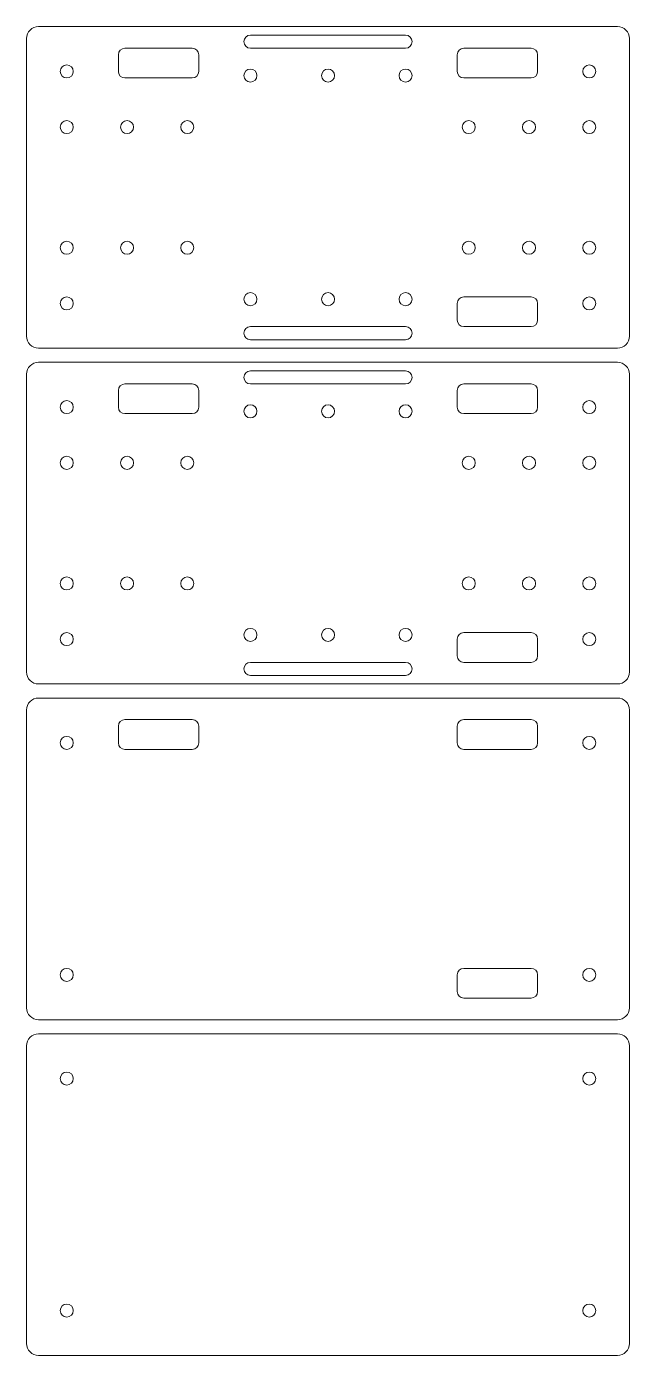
# Model space of a CAD drawing. Header units: centimetres. Extents: x -35 to 66, y -38 to 11.
# Drawn here: x -34.92 to -19.92, y -33.63 to -0.59 of the extents above; entities that cross this region are included whole.
import ezdxf

# ---------------------------------------------------------------- set-up
doc = ezdxf.new("R2010")
doc.units = ezdxf.units.CM
doc.header["$MEASUREMENT"] = 0
doc.layers.add('Layer 1', color=7, linetype='Continuous')

msp = doc.modelspace()

# ---------------------------------------------------------------- linework, layer by layer
at = {"layer": 'Layer 1', "color": 250, "lineweight": 9, "true_color": 0x231f20}
for points, knots in [([(-20.22, -8.586), (-20.22, -8.586), (-34.621, -8.586), (-34.621, -8.586), (-34.787, -8.586), (-34.921, -8.452), (-34.921, -8.287), (-34.921, -8.287), (-34.921, -0.886), (-34.921, -0.886), (-34.921, -0.721), (-34.787, -0.586), (-34.621, -0.586), (-34.621, -0.586), (-20.22, -0.586), (-20.22, -0.586), (-20.055, -0.586), (-19.921, -0.721), (-19.921, -0.886), (-19.921, -0.886), (-19.921, -8.287), (-19.921, -8.287), (-19.921, -8.452), (-20.055, -8.586), (-20.22, -8.586)], [0, 0, 0, 0, 1, 1, 1, 2, 2, 2, 3, 3, 3, 4, 4, 4, 5, 5, 5, 6, 6, 6, 7, 7, 7, 8, 8, 8, 8]), ([(-29.35, -1.124), (-29.35, -1.124), (-25.49, -1.124), (-25.49, -1.124), (-25.401, -1.124), (-25.328, -1.051), (-25.328, -0.961), (-25.328, -0.961), (-25.328, -0.961), (-25.328, -0.961), (-25.328, -0.872), (-25.401, -0.799), (-25.49, -0.799), (-25.49, -0.799), (-29.35, -0.799), (-29.35, -0.799), (-29.44, -0.799), (-29.513, -0.872), (-29.513, -0.961), (-29.513, -0.961), (-29.513, -0.961), (-29.513, -0.961), (-29.513, -1.051), (-29.44, -1.124), (-29.35, -1.124)], [0, 0, 0, 0, 1, 1, 1, 2, 2, 2, 3, 3, 3, 4, 4, 4, 5, 5, 5, 6, 6, 6, 7, 7, 7, 8, 8, 8, 8]), ([(-30.798, -1.864), (-30.798, -1.864), (-32.473, -1.864), (-32.473, -1.864), (-32.563, -1.864), (-32.636, -1.791), (-32.636, -1.701), (-32.636, -1.701), (-32.636, -1.286), (-32.636, -1.286), (-32.636, -1.197), (-32.563, -1.124), (-32.473, -1.124), (-32.473, -1.124), (-30.798, -1.124), (-30.798, -1.124), (-30.709, -1.124), (-30.636, -1.197), (-30.636, -1.286), (-30.636, -1.286), (-30.636, -1.701), (-30.636, -1.701), (-30.636, -1.791), (-30.709, -1.864), (-30.798, -1.864)], [0, 0, 0, 0, 1, 1, 1, 2, 2, 2, 3, 3, 3, 4, 4, 4, 5, 5, 5, 6, 6, 6, 7, 7, 7, 8, 8, 8, 8]), ([(-24.042, -1.864), (-24.042, -1.864), (-22.367, -1.864), (-22.367, -1.864), (-22.278, -1.864), (-22.205, -1.791), (-22.205, -1.701), (-22.205, -1.701), (-22.205, -1.286), (-22.205, -1.286), (-22.205, -1.197), (-22.278, -1.124), (-22.367, -1.124), (-22.367, -1.124), (-24.042, -1.124), (-24.042, -1.124), (-24.132, -1.124), (-24.205, -1.197), (-24.205, -1.286), (-24.205, -1.286), (-24.205, -1.701), (-24.205, -1.701), (-24.205, -1.791), (-24.132, -1.864), (-24.042, -1.864)], [0, 0, 0, 0, 1, 1, 1, 2, 2, 2, 3, 3, 3, 4, 4, 4, 5, 5, 5, 6, 6, 6, 7, 7, 7, 8, 8, 8, 8]), ([(-34.084, -1.701), (-34.084, -1.612), (-34.011, -1.539), (-33.921, -1.539), (-33.832, -1.539), (-33.759, -1.612), (-33.759, -1.701), (-33.759, -1.791), (-33.832, -1.864), (-33.921, -1.864), (-34.011, -1.864), (-34.084, -1.791), (-34.084, -1.701)], [0, 0, 0, 0, 1, 1, 1, 2, 2, 2, 3, 3, 3, 4, 4, 4, 4]), ([(-29.35, -1.968), (-29.44, -1.968), (-29.513, -1.896), (-29.513, -1.806), (-29.513, -1.716), (-29.44, -1.643), (-29.35, -1.643), (-29.261, -1.643), (-29.188, -1.716), (-29.188, -1.806), (-29.188, -1.896), (-29.261, -1.968), (-29.35, -1.968)], [0, 0, 0, 0, 1, 1, 1, 2, 2, 2, 3, 3, 3, 4, 4, 4, 4]), ([(-27.42, -1.968), (-27.51, -1.968), (-27.583, -1.896), (-27.583, -1.806), (-27.583, -1.716), (-27.51, -1.643), (-27.42, -1.643), (-27.331, -1.643), (-27.258, -1.716), (-27.258, -1.806), (-27.258, -1.896), (-27.331, -1.968), (-27.42, -1.968)], [0, 0, 0, 0, 1, 1, 1, 2, 2, 2, 3, 3, 3, 4, 4, 4, 4]), ([(-25.49, -1.968), (-25.58, -1.968), (-25.653, -1.896), (-25.653, -1.806), (-25.653, -1.716), (-25.58, -1.643), (-25.49, -1.643), (-25.401, -1.643), (-25.328, -1.716), (-25.328, -1.806), (-25.328, -1.896), (-25.401, -1.968), (-25.49, -1.968)], [0, 0, 0, 0, 1, 1, 1, 2, 2, 2, 3, 3, 3, 4, 4, 4, 4]), ([(-21.082, -1.701), (-21.082, -1.612), (-21.009, -1.539), (-20.919, -1.539), (-20.83, -1.539), (-20.757, -1.612), (-20.757, -1.701), (-20.757, -1.791), (-20.83, -1.864), (-20.919, -1.864), (-21.009, -1.864), (-21.082, -1.791), (-21.082, -1.701)], [0, 0, 0, 0, 1, 1, 1, 2, 2, 2, 3, 3, 3, 4, 4, 4, 4]), ([(-33.759, -3.086), (-33.759, -3.176), (-33.832, -3.249), (-33.921, -3.249), (-34.011, -3.249), (-34.084, -3.176), (-34.084, -3.086), (-34.084, -2.997), (-34.011, -2.924), (-33.921, -2.924), (-33.832, -2.924), (-33.759, -2.997), (-33.759, -3.086)], [0, 0, 0, 0, 1, 1, 1, 2, 2, 2, 3, 3, 3, 4, 4, 4, 4]), ([(-32.259, -3.086), (-32.259, -3.176), (-32.332, -3.249), (-32.421, -3.249), (-32.511, -3.249), (-32.584, -3.176), (-32.584, -3.086), (-32.584, -2.997), (-32.511, -2.924), (-32.421, -2.924), (-32.332, -2.924), (-32.259, -2.997), (-32.259, -3.086)], [0, 0, 0, 0, 1, 1, 1, 2, 2, 2, 3, 3, 3, 4, 4, 4, 4]), ([(-30.759, -3.086), (-30.759, -3.176), (-30.832, -3.249), (-30.921, -3.249), (-31.011, -3.249), (-31.084, -3.176), (-31.084, -3.086), (-31.084, -2.997), (-31.011, -2.924), (-30.921, -2.924), (-30.832, -2.924), (-30.759, -2.997), (-30.759, -3.086)], [0, 0, 0, 0, 1, 1, 1, 2, 2, 2, 3, 3, 3, 4, 4, 4, 4]), ([(-24.082, -3.086), (-24.082, -2.997), (-24.009, -2.924), (-23.919, -2.924), (-23.83, -2.924), (-23.757, -2.997), (-23.757, -3.086), (-23.757, -3.176), (-23.83, -3.249), (-23.919, -3.249), (-24.009, -3.249), (-24.082, -3.176), (-24.082, -3.086)], [0, 0, 0, 0, 1, 1, 1, 2, 2, 2, 3, 3, 3, 4, 4, 4, 4]), ([(-22.582, -3.086), (-22.582, -2.997), (-22.509, -2.924), (-22.419, -2.924), (-22.33, -2.924), (-22.257, -2.997), (-22.257, -3.086), (-22.257, -3.176), (-22.33, -3.249), (-22.419, -3.249), (-22.509, -3.249), (-22.582, -3.176), (-22.582, -3.086)], [0, 0, 0, 0, 1, 1, 1, 2, 2, 2, 3, 3, 3, 4, 4, 4, 4]), ([(-21.082, -3.086), (-21.082, -2.997), (-21.009, -2.924), (-20.919, -2.924), (-20.83, -2.924), (-20.757, -2.997), (-20.757, -3.086), (-20.757, -3.176), (-20.83, -3.249), (-20.919, -3.249), (-21.009, -3.249), (-21.082, -3.176), (-21.082, -3.086)], [0, 0, 0, 0, 1, 1, 1, 2, 2, 2, 3, 3, 3, 4, 4, 4, 4]), ([(-33.759, -6.086), (-33.759, -6.176), (-33.832, -6.249), (-33.921, -6.249), (-34.011, -6.249), (-34.084, -6.176), (-34.084, -6.086), (-34.084, -5.997), (-34.011, -5.924), (-33.921, -5.924), (-33.832, -5.924), (-33.759, -5.997), (-33.759, -6.086)], [0, 0, 0, 0, 1, 1, 1, 2, 2, 2, 3, 3, 3, 4, 4, 4, 4]), ([(-32.259, -6.086), (-32.259, -6.176), (-32.332, -6.249), (-32.421, -6.249), (-32.511, -6.249), (-32.584, -6.176), (-32.584, -6.086), (-32.584, -5.997), (-32.511, -5.924), (-32.421, -5.924), (-32.332, -5.924), (-32.259, -5.997), (-32.259, -6.086)], [0, 0, 0, 0, 1, 1, 1, 2, 2, 2, 3, 3, 3, 4, 4, 4, 4]), ([(-30.759, -6.086), (-30.759, -6.176), (-30.832, -6.249), (-30.921, -6.249), (-31.011, -6.249), (-31.084, -6.176), (-31.084, -6.086), (-31.084, -5.997), (-31.011, -5.924), (-30.921, -5.924), (-30.832, -5.924), (-30.759, -5.997), (-30.759, -6.086)], [0, 0, 0, 0, 1, 1, 1, 2, 2, 2, 3, 3, 3, 4, 4, 4, 4]), ([(-24.082, -6.086), (-24.082, -5.997), (-24.009, -5.924), (-23.919, -5.924), (-23.83, -5.924), (-23.757, -5.997), (-23.757, -6.086), (-23.757, -6.176), (-23.83, -6.249), (-23.919, -6.249), (-24.009, -6.249), (-24.082, -6.176), (-24.082, -6.086)], [0, 0, 0, 0, 1, 1, 1, 2, 2, 2, 3, 3, 3, 4, 4, 4, 4]), ([(-22.582, -6.086), (-22.582, -5.997), (-22.509, -5.924), (-22.419, -5.924), (-22.33, -5.924), (-22.257, -5.997), (-22.257, -6.086), (-22.257, -6.176), (-22.33, -6.249), (-22.419, -6.249), (-22.509, -6.249), (-22.582, -6.176), (-22.582, -6.086)], [0, 0, 0, 0, 1, 1, 1, 2, 2, 2, 3, 3, 3, 4, 4, 4, 4]), ([(-21.082, -6.086), (-21.082, -5.997), (-21.009, -5.924), (-20.919, -5.924), (-20.83, -5.924), (-20.757, -5.997), (-20.757, -6.086), (-20.757, -6.176), (-20.83, -6.249), (-20.919, -6.249), (-21.009, -6.249), (-21.082, -6.176), (-21.082, -6.086)], [0, 0, 0, 0, 1, 1, 1, 2, 2, 2, 3, 3, 3, 4, 4, 4, 4]), ([(-29.35, -7.529), (-29.44, -7.529), (-29.513, -7.457), (-29.513, -7.367), (-29.513, -7.277), (-29.44, -7.204), (-29.35, -7.204), (-29.261, -7.204), (-29.188, -7.277), (-29.188, -7.367), (-29.188, -7.457), (-29.261, -7.529), (-29.35, -7.529)], [0, 0, 0, 0, 1, 1, 1, 2, 2, 2, 3, 3, 3, 4, 4, 4, 4]), ([(-27.42, -7.529), (-27.51, -7.529), (-27.583, -7.457), (-27.583, -7.367), (-27.583, -7.277), (-27.51, -7.204), (-27.42, -7.204), (-27.331, -7.204), (-27.258, -7.277), (-27.258, -7.367), (-27.258, -7.457), (-27.331, -7.529), (-27.42, -7.529)], [0, 0, 0, 0, 1, 1, 1, 2, 2, 2, 3, 3, 3, 4, 4, 4, 4]), ([(-25.49, -7.529), (-25.58, -7.529), (-25.653, -7.457), (-25.653, -7.367), (-25.653, -7.277), (-25.58, -7.204), (-25.49, -7.204), (-25.401, -7.204), (-25.328, -7.277), (-25.328, -7.367), (-25.328, -7.457), (-25.401, -7.529), (-25.49, -7.529)], [0, 0, 0, 0, 1, 1, 1, 2, 2, 2, 3, 3, 3, 4, 4, 4, 4]), ([(-34.084, -7.471), (-34.084, -7.382), (-34.011, -7.309), (-33.921, -7.309), (-33.832, -7.309), (-33.759, -7.382), (-33.759, -7.471), (-33.759, -7.561), (-33.832, -7.634), (-33.921, -7.634), (-34.011, -7.634), (-34.084, -7.561), (-34.084, -7.471)], [0, 0, 0, 0, 1, 1, 1, 2, 2, 2, 3, 3, 3, 4, 4, 4, 4]), ([(-24.042, -8.049), (-24.042, -8.049), (-22.367, -8.049), (-22.367, -8.049), (-22.278, -8.049), (-22.205, -7.976), (-22.205, -7.886), (-22.205, -7.886), (-22.205, -7.471), (-22.205, -7.471), (-22.205, -7.382), (-22.278, -7.309), (-22.367, -7.309), (-22.367, -7.309), (-24.042, -7.309), (-24.042, -7.309), (-24.132, -7.309), (-24.205, -7.382), (-24.205, -7.471), (-24.205, -7.471), (-24.205, -7.886), (-24.205, -7.886), (-24.205, -7.976), (-24.132, -8.049), (-24.042, -8.049)], [0, 0, 0, 0, 1, 1, 1, 2, 2, 2, 3, 3, 3, 4, 4, 4, 5, 5, 5, 6, 6, 6, 7, 7, 7, 8, 8, 8, 8]), ([(-21.082, -7.471), (-21.082, -7.382), (-21.009, -7.309), (-20.919, -7.309), (-20.83, -7.309), (-20.757, -7.382), (-20.757, -7.471), (-20.757, -7.561), (-20.83, -7.634), (-20.919, -7.634), (-21.009, -7.634), (-21.082, -7.561), (-21.082, -7.471)], [0, 0, 0, 0, 1, 1, 1, 2, 2, 2, 3, 3, 3, 4, 4, 4, 4]), ([(-29.35, -8.374), (-29.35, -8.374), (-25.49, -8.374), (-25.49, -8.374), (-25.401, -8.374), (-25.328, -8.301), (-25.328, -8.211), (-25.328, -8.211), (-25.328, -8.211), (-25.328, -8.211), (-25.328, -8.122), (-25.401, -8.049), (-25.49, -8.049), (-25.49, -8.049), (-29.35, -8.049), (-29.35, -8.049), (-29.44, -8.049), (-29.513, -8.122), (-29.513, -8.211), (-29.513, -8.211), (-29.513, -8.211), (-29.513, -8.211), (-29.513, -8.301), (-29.44, -8.374), (-29.35, -8.374)], [0, 0, 0, 0, 1, 1, 1, 2, 2, 2, 3, 3, 3, 4, 4, 4, 5, 5, 5, 6, 6, 6, 7, 7, 7, 8, 8, 8, 8]), ([(-20.22, -16.936), (-20.22, -16.936), (-34.621, -16.936), (-34.621, -16.936), (-34.787, -16.936), (-34.921, -16.802), (-34.921, -16.636), (-34.921, -16.636), (-34.921, -9.235), (-34.921, -9.235), (-34.921, -9.07), (-34.787, -8.936), (-34.621, -8.936), (-34.621, -8.936), (-20.22, -8.936), (-20.22, -8.936), (-20.055, -8.936), (-19.921, -9.07), (-19.921, -9.235), (-19.921, -9.235), (-19.921, -16.636), (-19.921, -16.636), (-19.921, -16.802), (-20.055, -16.936), (-20.22, -16.936)], [0, 0, 0, 0, 1, 1, 1, 2, 2, 2, 3, 3, 3, 4, 4, 4, 5, 5, 5, 6, 6, 6, 7, 7, 7, 8, 8, 8, 8]), ([(-29.35, -9.473), (-29.35, -9.473), (-25.49, -9.473), (-25.49, -9.473), (-25.401, -9.473), (-25.328, -9.401), (-25.328, -9.311), (-25.328, -9.311), (-25.328, -9.311), (-25.328, -9.311), (-25.328, -9.221), (-25.401, -9.148), (-25.49, -9.148), (-25.49, -9.148), (-29.35, -9.148), (-29.35, -9.148), (-29.44, -9.148), (-29.513, -9.221), (-29.513, -9.311), (-29.513, -9.311), (-29.513, -9.311), (-29.513, -9.311), (-29.513, -9.401), (-29.44, -9.473), (-29.35, -9.473)], [0, 0, 0, 0, 1, 1, 1, 2, 2, 2, 3, 3, 3, 4, 4, 4, 5, 5, 5, 6, 6, 6, 7, 7, 7, 8, 8, 8, 8]), ([(-30.798, -10.213), (-30.798, -10.213), (-32.473, -10.213), (-32.473, -10.213), (-32.563, -10.213), (-32.636, -10.141), (-32.636, -10.051), (-32.636, -10.051), (-32.636, -9.636), (-32.636, -9.636), (-32.636, -9.546), (-32.563, -9.473), (-32.473, -9.473), (-32.473, -9.473), (-30.798, -9.473), (-30.798, -9.473), (-30.709, -9.473), (-30.636, -9.546), (-30.636, -9.636), (-30.636, -9.636), (-30.636, -10.051), (-30.636, -10.051), (-30.636, -10.141), (-30.709, -10.213), (-30.798, -10.213)], [0, 0, 0, 0, 1, 1, 1, 2, 2, 2, 3, 3, 3, 4, 4, 4, 5, 5, 5, 6, 6, 6, 7, 7, 7, 8, 8, 8, 8]), ([(-24.042, -10.213), (-24.042, -10.213), (-22.367, -10.213), (-22.367, -10.213), (-22.278, -10.213), (-22.205, -10.141), (-22.205, -10.051), (-22.205, -10.051), (-22.205, -9.636), (-22.205, -9.636), (-22.205, -9.546), (-22.278, -9.473), (-22.367, -9.473), (-22.367, -9.473), (-24.042, -9.473), (-24.042, -9.473), (-24.132, -9.473), (-24.205, -9.546), (-24.205, -9.636), (-24.205, -9.636), (-24.205, -10.051), (-24.205, -10.051), (-24.205, -10.141), (-24.132, -10.213), (-24.042, -10.213)], [0, 0, 0, 0, 1, 1, 1, 2, 2, 2, 3, 3, 3, 4, 4, 4, 5, 5, 5, 6, 6, 6, 7, 7, 7, 8, 8, 8, 8]), ([(-34.084, -10.051), (-34.084, -9.961), (-34.011, -9.888), (-33.921, -9.888), (-33.832, -9.888), (-33.759, -9.961), (-33.759, -10.051), (-33.759, -10.141), (-33.832, -10.213), (-33.921, -10.213), (-34.011, -10.213), (-34.084, -10.141), (-34.084, -10.051)], [0, 0, 0, 0, 1, 1, 1, 2, 2, 2, 3, 3, 3, 4, 4, 4, 4]), ([(-21.082, -10.051), (-21.082, -9.961), (-21.009, -9.888), (-20.919, -9.888), (-20.83, -9.888), (-20.757, -9.961), (-20.757, -10.051), (-20.757, -10.141), (-20.83, -10.213), (-20.919, -10.213), (-21.009, -10.213), (-21.082, -10.141), (-21.082, -10.051)], [0, 0, 0, 0, 1, 1, 1, 2, 2, 2, 3, 3, 3, 4, 4, 4, 4]), ([(-29.35, -10.318), (-29.44, -10.318), (-29.513, -10.245), (-29.513, -10.155), (-29.513, -10.066), (-29.44, -9.993), (-29.35, -9.993), (-29.261, -9.993), (-29.188, -10.066), (-29.188, -10.155), (-29.188, -10.245), (-29.261, -10.318), (-29.35, -10.318)], [0, 0, 0, 0, 1, 1, 1, 2, 2, 2, 3, 3, 3, 4, 4, 4, 4]), ([(-27.42, -10.318), (-27.51, -10.318), (-27.583, -10.245), (-27.583, -10.155), (-27.583, -10.066), (-27.51, -9.993), (-27.42, -9.993), (-27.331, -9.993), (-27.258, -10.066), (-27.258, -10.155), (-27.258, -10.245), (-27.331, -10.318), (-27.42, -10.318)], [0, 0, 0, 0, 1, 1, 1, 2, 2, 2, 3, 3, 3, 4, 4, 4, 4]), ([(-25.49, -10.318), (-25.58, -10.318), (-25.653, -10.245), (-25.653, -10.155), (-25.653, -10.066), (-25.58, -9.993), (-25.49, -9.993), (-25.401, -9.993), (-25.328, -10.066), (-25.328, -10.155), (-25.328, -10.245), (-25.401, -10.318), (-25.49, -10.318)], [0, 0, 0, 0, 1, 1, 1, 2, 2, 2, 3, 3, 3, 4, 4, 4, 4]), ([(-33.759, -11.436), (-33.759, -11.526), (-33.832, -11.598), (-33.921, -11.598), (-34.011, -11.598), (-34.084, -11.526), (-34.084, -11.436), (-34.084, -11.346), (-34.011, -11.273), (-33.921, -11.273), (-33.832, -11.273), (-33.759, -11.346), (-33.759, -11.436)], [0, 0, 0, 0, 1, 1, 1, 2, 2, 2, 3, 3, 3, 4, 4, 4, 4]), ([(-32.259, -11.436), (-32.259, -11.526), (-32.332, -11.598), (-32.421, -11.598), (-32.511, -11.598), (-32.584, -11.526), (-32.584, -11.436), (-32.584, -11.346), (-32.511, -11.273), (-32.421, -11.273), (-32.332, -11.273), (-32.259, -11.346), (-32.259, -11.436)], [0, 0, 0, 0, 1, 1, 1, 2, 2, 2, 3, 3, 3, 4, 4, 4, 4]), ([(-30.759, -11.436), (-30.759, -11.526), (-30.832, -11.598), (-30.921, -11.598), (-31.011, -11.598), (-31.084, -11.526), (-31.084, -11.436), (-31.084, -11.346), (-31.011, -11.273), (-30.921, -11.273), (-30.832, -11.273), (-30.759, -11.346), (-30.759, -11.436)], [0, 0, 0, 0, 1, 1, 1, 2, 2, 2, 3, 3, 3, 4, 4, 4, 4]), ([(-24.082, -11.436), (-24.082, -11.346), (-24.009, -11.273), (-23.919, -11.273), (-23.83, -11.273), (-23.757, -11.346), (-23.757, -11.436), (-23.757, -11.526), (-23.83, -11.598), (-23.919, -11.598), (-24.009, -11.598), (-24.082, -11.526), (-24.082, -11.436)], [0, 0, 0, 0, 1, 1, 1, 2, 2, 2, 3, 3, 3, 4, 4, 4, 4]), ([(-22.582, -11.436), (-22.582, -11.346), (-22.509, -11.273), (-22.419, -11.273), (-22.33, -11.273), (-22.257, -11.346), (-22.257, -11.436), (-22.257, -11.526), (-22.33, -11.598), (-22.419, -11.598), (-22.509, -11.598), (-22.582, -11.526), (-22.582, -11.436)], [0, 0, 0, 0, 1, 1, 1, 2, 2, 2, 3, 3, 3, 4, 4, 4, 4]), ([(-21.082, -11.436), (-21.082, -11.346), (-21.009, -11.273), (-20.919, -11.273), (-20.83, -11.273), (-20.757, -11.346), (-20.757, -11.436), (-20.757, -11.526), (-20.83, -11.598), (-20.919, -11.598), (-21.009, -11.598), (-21.082, -11.526), (-21.082, -11.436)], [0, 0, 0, 0, 1, 1, 1, 2, 2, 2, 3, 3, 3, 4, 4, 4, 4]), ([(-33.759, -14.436), (-33.759, -14.526), (-33.832, -14.598), (-33.921, -14.598), (-34.011, -14.598), (-34.084, -14.526), (-34.084, -14.436), (-34.084, -14.346), (-34.011, -14.273), (-33.921, -14.273), (-33.832, -14.273), (-33.759, -14.346), (-33.759, -14.436)], [0, 0, 0, 0, 1, 1, 1, 2, 2, 2, 3, 3, 3, 4, 4, 4, 4]), ([(-32.259, -14.436), (-32.259, -14.526), (-32.332, -14.598), (-32.421, -14.598), (-32.511, -14.598), (-32.584, -14.526), (-32.584, -14.436), (-32.584, -14.346), (-32.511, -14.273), (-32.421, -14.273), (-32.332, -14.273), (-32.259, -14.346), (-32.259, -14.436)], [0, 0, 0, 0, 1, 1, 1, 2, 2, 2, 3, 3, 3, 4, 4, 4, 4]), ([(-30.759, -14.436), (-30.759, -14.526), (-30.832, -14.598), (-30.921, -14.598), (-31.011, -14.598), (-31.084, -14.526), (-31.084, -14.436), (-31.084, -14.346), (-31.011, -14.273), (-30.921, -14.273), (-30.832, -14.273), (-30.759, -14.346), (-30.759, -14.436)], [0, 0, 0, 0, 1, 1, 1, 2, 2, 2, 3, 3, 3, 4, 4, 4, 4]), ([(-24.082, -14.436), (-24.082, -14.346), (-24.009, -14.273), (-23.919, -14.273), (-23.83, -14.273), (-23.757, -14.346), (-23.757, -14.436), (-23.757, -14.526), (-23.83, -14.598), (-23.919, -14.598), (-24.009, -14.598), (-24.082, -14.526), (-24.082, -14.436)], [0, 0, 0, 0, 1, 1, 1, 2, 2, 2, 3, 3, 3, 4, 4, 4, 4]), ([(-22.582, -14.436), (-22.582, -14.346), (-22.509, -14.273), (-22.419, -14.273), (-22.33, -14.273), (-22.257, -14.346), (-22.257, -14.436), (-22.257, -14.526), (-22.33, -14.598), (-22.419, -14.598), (-22.509, -14.598), (-22.582, -14.526), (-22.582, -14.436)], [0, 0, 0, 0, 1, 1, 1, 2, 2, 2, 3, 3, 3, 4, 4, 4, 4]), ([(-21.082, -14.436), (-21.082, -14.346), (-21.009, -14.273), (-20.919, -14.273), (-20.83, -14.273), (-20.757, -14.346), (-20.757, -14.436), (-20.757, -14.526), (-20.83, -14.598), (-20.919, -14.598), (-21.009, -14.598), (-21.082, -14.526), (-21.082, -14.436)], [0, 0, 0, 0, 1, 1, 1, 2, 2, 2, 3, 3, 3, 4, 4, 4, 4]), ([(-34.084, -15.821), (-34.084, -15.731), (-34.011, -15.658), (-33.921, -15.658), (-33.832, -15.658), (-33.759, -15.731), (-33.759, -15.821), (-33.759, -15.911), (-33.832, -15.983), (-33.921, -15.983), (-34.011, -15.983), (-34.084, -15.911), (-34.084, -15.821)], [0, 0, 0, 0, 1, 1, 1, 2, 2, 2, 3, 3, 3, 4, 4, 4, 4]), ([(-29.35, -15.879), (-29.44, -15.879), (-29.513, -15.806), (-29.513, -15.716), (-29.513, -15.627), (-29.44, -15.554), (-29.35, -15.554), (-29.261, -15.554), (-29.188, -15.627), (-29.188, -15.716), (-29.188, -15.806), (-29.261, -15.879), (-29.35, -15.879)], [0, 0, 0, 0, 1, 1, 1, 2, 2, 2, 3, 3, 3, 4, 4, 4, 4]), ([(-27.42, -15.879), (-27.51, -15.879), (-27.583, -15.806), (-27.583, -15.716), (-27.583, -15.627), (-27.51, -15.554), (-27.42, -15.554), (-27.331, -15.554), (-27.258, -15.627), (-27.258, -15.716), (-27.258, -15.806), (-27.331, -15.879), (-27.42, -15.879)], [0, 0, 0, 0, 1, 1, 1, 2, 2, 2, 3, 3, 3, 4, 4, 4, 4]), ([(-25.49, -15.879), (-25.58, -15.879), (-25.653, -15.806), (-25.653, -15.716), (-25.653, -15.627), (-25.58, -15.554), (-25.49, -15.554), (-25.401, -15.554), (-25.328, -15.627), (-25.328, -15.716), (-25.328, -15.806), (-25.401, -15.879), (-25.49, -15.879)], [0, 0, 0, 0, 1, 1, 1, 2, 2, 2, 3, 3, 3, 4, 4, 4, 4]), ([(-24.042, -16.398), (-24.042, -16.398), (-22.367, -16.398), (-22.367, -16.398), (-22.278, -16.398), (-22.205, -16.326), (-22.205, -16.236), (-22.205, -16.236), (-22.205, -15.821), (-22.205, -15.821), (-22.205, -15.731), (-22.278, -15.658), (-22.367, -15.658), (-22.367, -15.658), (-24.042, -15.658), (-24.042, -15.658), (-24.132, -15.658), (-24.205, -15.731), (-24.205, -15.821), (-24.205, -15.821), (-24.205, -16.236), (-24.205, -16.236), (-24.205, -16.326), (-24.132, -16.398), (-24.042, -16.398)], [0, 0, 0, 0, 1, 1, 1, 2, 2, 2, 3, 3, 3, 4, 4, 4, 5, 5, 5, 6, 6, 6, 7, 7, 7, 8, 8, 8, 8]), ([(-21.082, -15.821), (-21.082, -15.731), (-21.009, -15.658), (-20.919, -15.658), (-20.83, -15.658), (-20.757, -15.731), (-20.757, -15.821), (-20.757, -15.911), (-20.83, -15.983), (-20.919, -15.983), (-21.009, -15.983), (-21.082, -15.911), (-21.082, -15.821)], [0, 0, 0, 0, 1, 1, 1, 2, 2, 2, 3, 3, 3, 4, 4, 4, 4]), ([(-29.35, -16.723), (-29.35, -16.723), (-25.49, -16.723), (-25.49, -16.723), (-25.401, -16.723), (-25.328, -16.651), (-25.328, -16.561), (-25.328, -16.561), (-25.328, -16.561), (-25.328, -16.561), (-25.328, -16.471), (-25.401, -16.398), (-25.49, -16.398), (-25.49, -16.398), (-29.35, -16.398), (-29.35, -16.398), (-29.44, -16.398), (-29.513, -16.471), (-29.513, -16.561), (-29.513, -16.561), (-29.513, -16.561), (-29.513, -16.561), (-29.513, -16.651), (-29.44, -16.723), (-29.35, -16.723)], [0, 0, 0, 0, 1, 1, 1, 2, 2, 2, 3, 3, 3, 4, 4, 4, 5, 5, 5, 6, 6, 6, 7, 7, 7, 8, 8, 8, 8]), ([(-20.22, -25.285), (-20.22, -25.285), (-34.621, -25.285), (-34.621, -25.285), (-34.787, -25.285), (-34.921, -25.151), (-34.921, -24.986), (-34.921, -24.986), (-34.921, -17.585), (-34.921, -17.585), (-34.921, -17.419), (-34.787, -17.285), (-34.621, -17.285), (-34.621, -17.285), (-20.22, -17.285), (-20.22, -17.285), (-20.055, -17.285), (-19.921, -17.419), (-19.921, -17.585), (-19.921, -17.585), (-19.921, -24.986), (-19.921, -24.986), (-19.921, -25.151), (-20.055, -25.285), (-20.22, -25.285)], [0, 0, 0, 0, 1, 1, 1, 2, 2, 2, 3, 3, 3, 4, 4, 4, 5, 5, 5, 6, 6, 6, 7, 7, 7, 8, 8, 8, 8]), ([(-30.798, -18.563), (-30.798, -18.563), (-32.473, -18.563), (-32.473, -18.563), (-32.563, -18.563), (-32.636, -18.49), (-32.636, -18.4), (-32.636, -18.4), (-32.636, -17.985), (-32.636, -17.985), (-32.636, -17.895), (-32.563, -17.823), (-32.473, -17.823), (-32.473, -17.823), (-30.798, -17.823), (-30.798, -17.823), (-30.709, -17.823), (-30.636, -17.895), (-30.636, -17.985), (-30.636, -17.985), (-30.636, -18.4), (-30.636, -18.4), (-30.636, -18.49), (-30.709, -18.563), (-30.798, -18.563)], [0, 0, 0, 0, 1, 1, 1, 2, 2, 2, 3, 3, 3, 4, 4, 4, 5, 5, 5, 6, 6, 6, 7, 7, 7, 8, 8, 8, 8]), ([(-24.042, -18.563), (-24.042, -18.563), (-22.367, -18.563), (-22.367, -18.563), (-22.278, -18.563), (-22.205, -18.49), (-22.205, -18.4), (-22.205, -18.4), (-22.205, -17.985), (-22.205, -17.985), (-22.205, -17.895), (-22.278, -17.823), (-22.367, -17.823), (-22.367, -17.823), (-24.042, -17.823), (-24.042, -17.823), (-24.132, -17.823), (-24.205, -17.895), (-24.205, -17.985), (-24.205, -17.985), (-24.205, -18.4), (-24.205, -18.4), (-24.205, -18.49), (-24.132, -18.563), (-24.042, -18.563)], [0, 0, 0, 0, 1, 1, 1, 2, 2, 2, 3, 3, 3, 4, 4, 4, 5, 5, 5, 6, 6, 6, 7, 7, 7, 8, 8, 8, 8]), ([(-34.084, -18.4), (-34.084, -18.31), (-34.011, -18.238), (-33.921, -18.238), (-33.832, -18.238), (-33.759, -18.31), (-33.759, -18.4), (-33.759, -18.49), (-33.832, -18.563), (-33.921, -18.563), (-34.011, -18.563), (-34.084, -18.49), (-34.084, -18.4)], [0, 0, 0, 0, 1, 1, 1, 2, 2, 2, 3, 3, 3, 4, 4, 4, 4]), ([(-21.082, -18.4), (-21.082, -18.31), (-21.009, -18.238), (-20.919, -18.238), (-20.83, -18.238), (-20.757, -18.31), (-20.757, -18.4), (-20.757, -18.49), (-20.83, -18.563), (-20.919, -18.563), (-21.009, -18.563), (-21.082, -18.49), (-21.082, -18.4)], [0, 0, 0, 0, 1, 1, 1, 2, 2, 2, 3, 3, 3, 4, 4, 4, 4]), ([(-34.084, -24.17), (-34.084, -24.08), (-34.011, -24.008), (-33.921, -24.008), (-33.832, -24.008), (-33.759, -24.08), (-33.759, -24.17), (-33.759, -24.26), (-33.832, -24.333), (-33.921, -24.333), (-34.011, -24.333), (-34.084, -24.26), (-34.084, -24.17)], [0, 0, 0, 0, 1, 1, 1, 2, 2, 2, 3, 3, 3, 4, 4, 4, 4]), ([(-24.042, -24.748), (-24.042, -24.748), (-22.367, -24.748), (-22.367, -24.748), (-22.278, -24.748), (-22.205, -24.675), (-22.205, -24.585), (-22.205, -24.585), (-22.205, -24.17), (-22.205, -24.17), (-22.205, -24.08), (-22.278, -24.008), (-22.367, -24.008), (-22.367, -24.008), (-24.042, -24.008), (-24.042, -24.008), (-24.132, -24.008), (-24.205, -24.08), (-24.205, -24.17), (-24.205, -24.17), (-24.205, -24.585), (-24.205, -24.585), (-24.205, -24.675), (-24.132, -24.748), (-24.042, -24.748)], [0, 0, 0, 0, 1, 1, 1, 2, 2, 2, 3, 3, 3, 4, 4, 4, 5, 5, 5, 6, 6, 6, 7, 7, 7, 8, 8, 8, 8]), ([(-21.082, -24.17), (-21.082, -24.08), (-21.009, -24.008), (-20.919, -24.008), (-20.83, -24.008), (-20.757, -24.08), (-20.757, -24.17), (-20.757, -24.26), (-20.83, -24.333), (-20.919, -24.333), (-21.009, -24.333), (-21.082, -24.26), (-21.082, -24.17)], [0, 0, 0, 0, 1, 1, 1, 2, 2, 2, 3, 3, 3, 4, 4, 4, 4]), ([(-20.22, -33.635), (-20.22, -33.635), (-34.621, -33.635), (-34.621, -33.635), (-34.787, -33.635), (-34.921, -33.5), (-34.921, -33.335), (-34.921, -33.335), (-34.921, -25.934), (-34.921, -25.934), (-34.921, -25.769), (-34.787, -25.635), (-34.621, -25.635), (-34.621, -25.635), (-20.22, -25.635), (-20.22, -25.635), (-20.055, -25.635), (-19.921, -25.769), (-19.921, -25.934), (-19.921, -25.934), (-19.921, -33.335), (-19.921, -33.335), (-19.921, -33.5), (-20.055, -33.635), (-20.22, -33.635)], [0, 0, 0, 0, 1, 1, 1, 2, 2, 2, 3, 3, 3, 4, 4, 4, 5, 5, 5, 6, 6, 6, 7, 7, 7, 8, 8, 8, 8]), ([(-34.084, -26.75), (-34.084, -26.66), (-34.011, -26.587), (-33.921, -26.587), (-33.832, -26.587), (-33.759, -26.66), (-33.759, -26.75), (-33.759, -26.839), (-33.832, -26.912), (-33.921, -26.912), (-34.011, -26.912), (-34.084, -26.839), (-34.084, -26.75)], [0, 0, 0, 0, 1, 1, 1, 2, 2, 2, 3, 3, 3, 4, 4, 4, 4]), ([(-21.082, -26.75), (-21.082, -26.66), (-21.009, -26.587), (-20.919, -26.587), (-20.83, -26.587), (-20.757, -26.66), (-20.757, -26.75), (-20.757, -26.839), (-20.83, -26.912), (-20.919, -26.912), (-21.009, -26.912), (-21.082, -26.839), (-21.082, -26.75)], [0, 0, 0, 0, 1, 1, 1, 2, 2, 2, 3, 3, 3, 4, 4, 4, 4]), ([(-34.084, -32.52), (-34.084, -32.43), (-34.011, -32.357), (-33.921, -32.357), (-33.832, -32.357), (-33.759, -32.43), (-33.759, -32.52), (-33.759, -32.609), (-33.832, -32.682), (-33.921, -32.682), (-34.011, -32.682), (-34.084, -32.609), (-34.084, -32.52)], [0, 0, 0, 0, 1, 1, 1, 2, 2, 2, 3, 3, 3, 4, 4, 4, 4]), ([(-21.082, -32.52), (-21.082, -32.43), (-21.009, -32.357), (-20.919, -32.357), (-20.83, -32.357), (-20.757, -32.43), (-20.757, -32.52), (-20.757, -32.609), (-20.83, -32.682), (-20.919, -32.682), (-21.009, -32.682), (-21.082, -32.609), (-21.082, -32.52)], [0, 0, 0, 0, 1, 1, 1, 2, 2, 2, 3, 3, 3, 4, 4, 4, 4])]:
    msp.add_open_spline(points, degree=3, knots=knots, dxfattribs=at)

doc.saveas('drawing.dxf')
